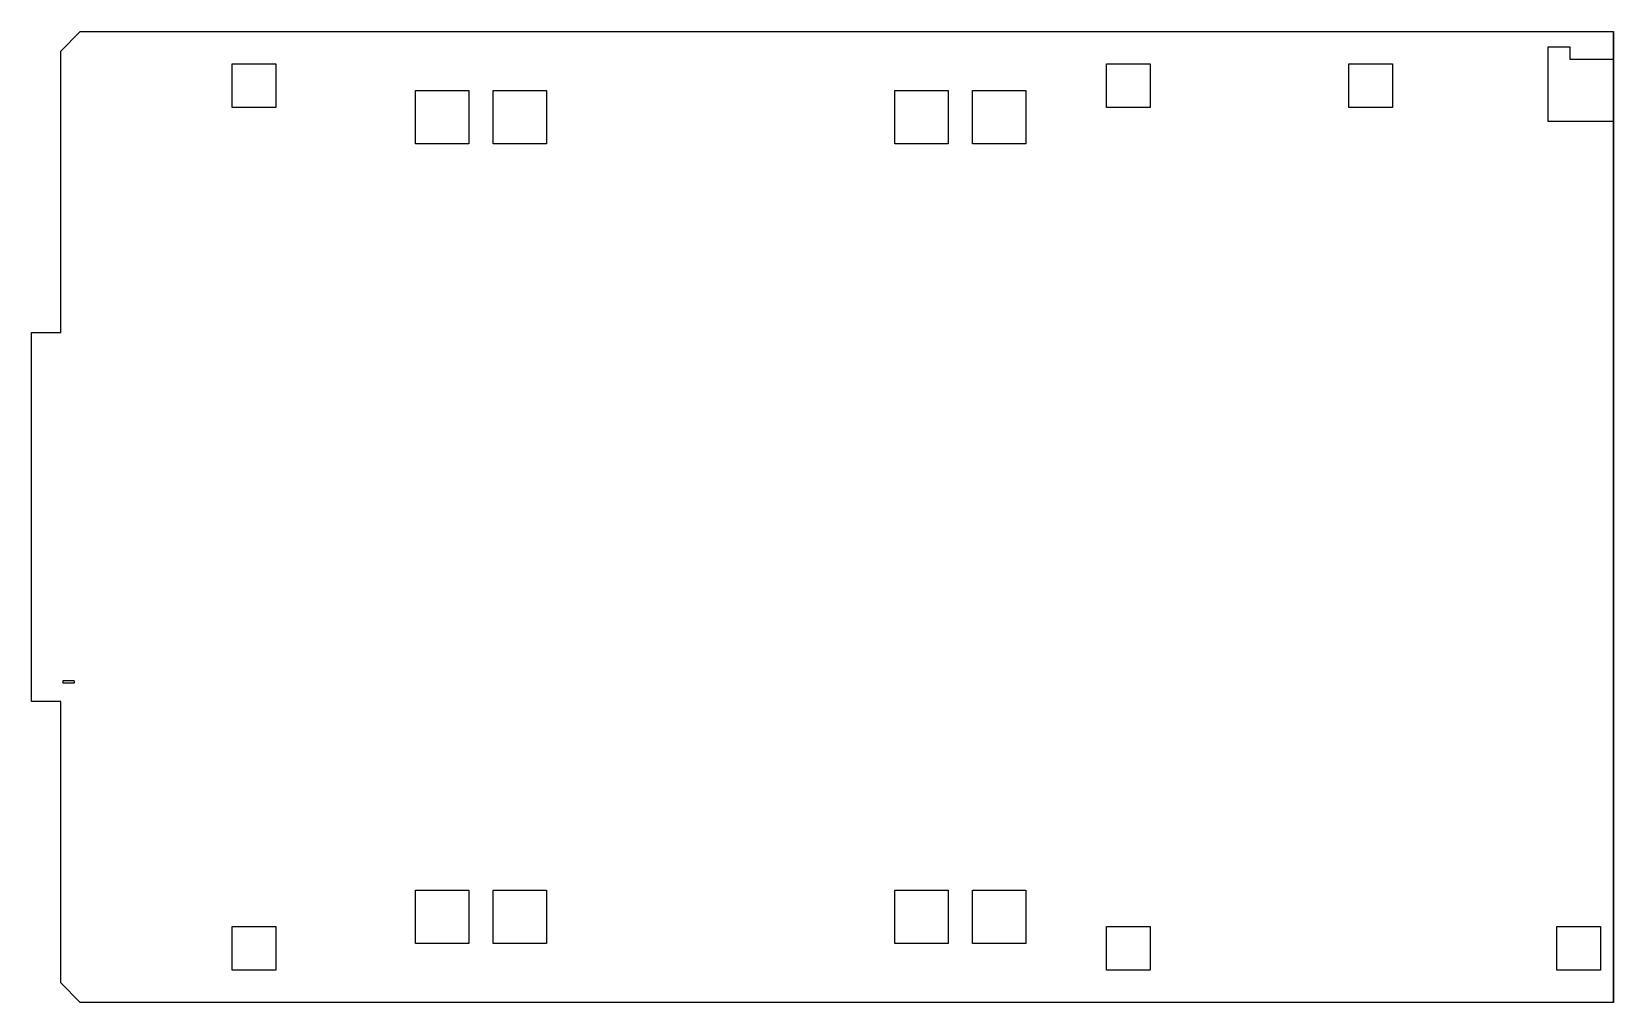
# Model space of a CAD drawing. Header units: millimetres. Extents: x -163 to 0, y -100 to 0.
import ezdxf

# ---------------------------------------------------------------- set-up
doc = ezdxf.new("R2010")
doc.units = ezdxf.units.MM
doc.layers.get('0').update_dxf_attribs({"linetype": 'CONTINUOUS'})

msp = doc.modelspace()

# ---------------------------------------------------------------- linework, layer by layer
for p, q in [((-160, -2), (-158, 0)), ((-158, 0), (0, 0)), ((0, -100), (0, 0)), ((-6.75, -1.61), (-6.75, -9.23)), ((-4.46, -1.61), (-6.75, -1.61)), ((-4.46, -2.88), (-4.46, -1.61)), ((-160, -31), (-160, -2)), ((0, -2.88), (-4.46, -2.88)), ((-142.32, -3.3), (-137.82, -3.3)), ((-142.32, -7.8), (-142.32, -3.3)), ((-137.82, -3.3), (-137.82, -7.8)), ((-52.25, -3.3), (-47.75, -3.3)), ((-52.25, -7.8), (-52.25, -3.3)), ((-47.75, -3.3), (-47.75, -7.8)), ((-27.25, -3.3), (-22.75, -3.3)), ((-27.25, -7.8), (-27.25, -3.3)), ((-22.75, -3.3), (-22.75, -7.8)), ((-123.45, -6.05), (-117.95, -6.05)), ((-123.45, -11.55), (-123.45, -6.05)), ((-117.95, -6.05), (-117.95, -11.55)), ((-115.45, -6.05), (-109.95, -6.05)), ((-115.45, -11.55), (-115.45, -6.05)), ((-109.95, -6.05), (-109.95, -11.55)), ((-74.05, -11.55), (-74.05, -6.05)), ((-74.05, -6.05), (-68.55, -6.05)), ((-68.55, -6.05), (-68.55, -11.55)), ((-66.05, -6.05), (-60.55, -6.05)), ((-66.05, -11.55), (-66.05, -6.05)), ((-60.55, -6.05), (-60.55, -11.55)), ((-137.82, -7.8), (-142.32, -7.8)), ((-47.75, -7.8), (-52.25, -7.8)), ((-22.75, -7.8), (-27.25, -7.8)), ((-6.75, -9.23), (0, -9.23)), ((-117.95, -11.55), (-123.45, -11.55)), ((-109.95, -11.55), (-115.45, -11.55)), ((-68.55, -11.55), (-74.05, -11.55)), ((-60.55, -11.55), (-66.05, -11.55)), ((-163, -69), (-163, -31)), ((-163, -31), (-160, -31)), ((-159.8, -66.87), (-159.8, -67.12)), ((-158.6, -66.87), (-159.8, -66.87)), ((-158.6, -67.12), (-159.8, -67.12)), ((-158.6, -66.87), (-158.6, -67.12)), ((-160, -69), (-163, -69)), ((-160, -98), (-160, -69)), ((-123.45, -93.95), (-123.45, -88.45)), ((-123.45, -88.45), (-117.95, -88.45)), ((-117.95, -88.45), (-117.95, -93.95)), ((-115.45, -93.95), (-115.45, -88.45)), ((-115.45, -88.45), (-109.95, -88.45)), ((-109.95, -88.45), (-109.95, -93.95)), ((-74.05, -93.95), (-74.05, -88.45)), ((-74.05, -88.45), (-68.55, -88.45)), ((-68.55, -88.45), (-68.55, -93.95)), ((-66.05, -88.45), (-60.55, -88.45)), ((-66.05, -93.95), (-66.05, -88.45)), ((-60.55, -88.45), (-60.55, -93.95)), ((-142.32, -92.2), (-137.82, -92.2)), ((-142.32, -96.7), (-142.32, -92.2)), ((-137.82, -92.2), (-137.82, -96.7)), ((-52.25, -92.2), (-47.75, -92.2)), ((-52.25, -96.7), (-52.25, -92.2)), ((-47.75, -92.2), (-47.75, -96.7)), ((-5.82, -92.2), (-1.32, -92.2)), ((-5.82, -96.7), (-5.82, -92.2)), ((-1.32, -92.2), (-1.32, -96.7)), ((-117.95, -93.95), (-123.45, -93.95)), ((-109.95, -93.95), (-115.45, -93.95)), ((-68.55, -93.95), (-74.05, -93.95)), ((-60.55, -93.95), (-66.05, -93.95)), ((-137.82, -96.7), (-142.32, -96.7)), ((-47.75, -96.7), (-52.25, -96.7)), ((-1.32, -96.7), (-5.82, -96.7)), ((-158, -100), (-160, -98)), ((0, -100), (-158, -100))]:
    msp.add_line(p, q)
msp.add_lwpolyline([(-158, 0), (0, 0), (0, -100), (-158, -100), (-160, -98), (-160, -69), (-163, -69), (-163, -31), (-160, -31), (-160, -2)], close=True)

doc.saveas('drawing.dxf')
